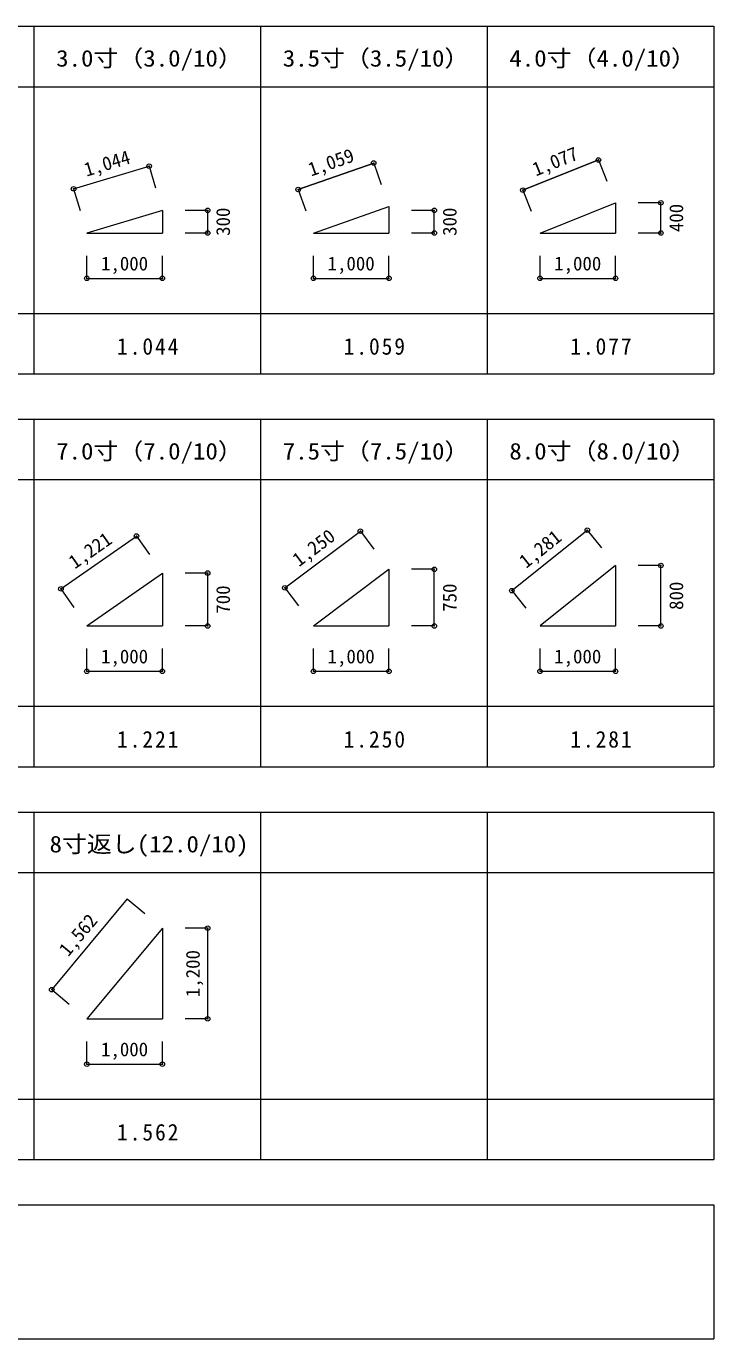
# Model space of a CAD drawing. Units: millimetres at full size, sheet at 1:100. Extents: x -13250 to 13250, y -8685 to 8685.
# Drawn here: x 4148 to 13250, y -8685 to 8685 of the extents above; entities that cross this region are included whole.
import ezdxf
from ezdxf.enums import TextEntityAlignment as Align

# ---------------------------------------------------------------- set-up
doc = ezdxf.new("R2010")
doc.units = ezdxf.units.MM
doc.header["$LTSCALE"] = 100
doc.header["$PDMODE"] = 32
doc.header["$PDSIZE"] = 60
doc.layers.add('3-0__ﾌｫｰﾏｯﾄ_', color=4, linetype='Continuous', lineweight=9)
doc.layers.add('3-2__寸法線_', color=4, linetype='Continuous', lineweight=9)
doc.styles.add('ＭＳ ゴシック', font='')
doc.styles.get('ＭＳ ゴシック').set_extended_font_data('MS Gothic')

msp = doc.modelspace()

# ---------------------------------------------------------------- linework, layer by layer
at = {"layer": '3-0__ﾌｫｰﾏｯﾄ_', "color": 7, "lineweight": 18}
for p, q in [((-13250, 8685.2), (13250, 8685.2)), ((13250, 8685.2), (13250, 4085.2)), ((-13250, 3485.2), (13250, 3485.2)), ((13250, 3485.2), (13250, -1114.8)), ((-13250, -1714.8), (13250, -1714.8)), ((13250, -1714.8), (13250, -6314.8)), ((-13250, -6914.8), (13250, -6914.8)), ((13250, -6914.8), (13250, -8685.2)), ((-13250, -8685.2), (13250, -8685.2))]:
    msp.add_line(p, q, dxfattribs=at)
at = {"layer": '3-0__ﾌｫｰﾏｯﾄ_'}
for p, q in [((4250, 8685.2), (4250, 4085.2)), ((4250, 8685.2), (4250, 7982.1)), ((7250, 8685.2), (7250, 4085.2)), ((10250, 8685.2), (10250, 4085.2)), ((-13250, 7885.2), (13250, 7885.2)), ((4774.5, 6533.2), (5774.5, 6833.2)), ((5774.5, 6833.2), (5860.7, 6545.9)), ((4774.5, 6533.2), (4860.7, 6245.9)), ((8950, 6298.2), (8950, 5948.2)), ((10950, 5948.2), (11950, 6348.2)), ((11950, 6348.2), (11950, 5948.2)), ((5950, 6248.2), (4950, 5948.2)), ((5950, 6248.2), (5950, 5948.2)), ((6550, 6248.2), (6250, 6248.2)), ((6550, 5948.2), (6550, 6248.2)), ((9550, 6248.2), (9250, 6248.2)), ((9550, 5948.2), (9550, 6248.2)), ((4950, 5948.2), (5950, 5948.2)), ((6550, 5948.2), (6250, 5948.2)), ((7950, 5948.2), (8950, 5948.2)), ((9550, 5948.2), (9250, 5948.2)), ((10950, 5948.2), (11950, 5948.2)), ((4950, 5348.2), (4950, 5648.2)), ((5950, 5348.2), (5950, 5648.2)), ((7950, 5348.2), (7950, 5648.2)), ((8950, 5348.2), (8950, 5648.2)), ((10950, 5348.2), (10950, 5648.2)), ((11950, 5348.2), (11950, 5648.2)), ((4950, 5348.2), (5950, 5348.2)), ((7950, 5348.2), (8950, 5348.2)), ((10950, 5348.2), (11950, 5348.2)), ((-13250, 4885.2), (13250, 4885.2)), ((4250, 3485.2), (4250, -1114.8)), ((7250, 3485.2), (7250, -1114.8)), ((10250, 3485.2), (10250, -1114.8)), ((-13250, 2685.2), (13250, 2685.2)), ((4606.7, 1238.7), (5606.7, 1938.7)), ((5606.7, 1938.7), (5778.7, 1692.9)), ((7571.5, 1252.9), (8571.5, 2002.9)), ((8571.5, 2002.9), (8751.5, 1762.9)), ((10575.7, 1216.1), (11575.7, 2016.1)), ((11575.7, 2016.1), (11763.1, 1781.8)), ((4950, 748.2), (5950, 1448.2)), ((5950, 1448.2), (5950, 748.2)), ((6550, 1448.2), (6250, 1448.2)), ((6550, 748.2), (6550, 1448.2)), ((7950, 748.2), (8950, 1498.2)), ((8950, 1498.2), (8950, 748.2)), ((9550, 1498.2), (9250, 1498.2)), ((9550, 748.2), (9550, 1498.2)), ((11950, 1548.2), (10950, 748.2)), ((11950, 1548.2), (11950, 748.2)), ((12550, 1548.2), (12250, 1548.2)), ((12550, 748.2), (12550, 1548.2)), ((4606.7, 1238.7), (4778.7, 992.9)), ((7571.5, 1252.9), (7751.5, 1012.9)), ((10575.7, 1216.1), (10763.1, 981.8)), ((4950, 748.2), (5950, 748.2)), ((6550, 748.2), (6250, 748.2)), ((7950, 748.2), (8950, 748.2)), ((9550, 748.2), (9250, 748.2)), ((10950, 748.2), (11950, 748.2)), ((12550, 748.2), (12250, 748.2)), ((4950, 148.2), (4950, 448.2)), ((5950, 148.2), (5950, 448.2)), ((7950, 148.2), (7950, 448.2)), ((8950, 148.2), (8950, 448.2)), ((10950, 148.2), (10950, 448.2)), ((11950, 148.2), (11950, 448.2)), ((4950, 148.2), (5950, 148.2)), ((7950, 148.2), (8950, 148.2)), ((10950, 148.2), (11950, 148.2)), ((-13250, -314.8), (13250, -314.8)), ((4250, -1714.8), (4250, -6314.8)), ((7250, -1714.8), (7250, -6314.8)), ((10250, -1714.8), (10250, -6314.8)), ((-13250, -2514.8), (13250, -2514.8)), ((5485.2, -2864.4), (4485.2, -4064.4)), ((5485.2, -2864.4), (5715.6, -3056.5)), ((5950, -3251.8), (4950, -4451.8)), ((5950, -3251.8), (5950, -4451.8)), ((6550, -3251.8), (6250, -3251.8)), ((6550, -4451.8), (6550, -3251.8)), ((4485.2, -4064.4), (4715.6, -4256.5)), ((4950, -4451.8), (5950, -4451.8)), ((6550, -4451.8), (6250, -4451.8)), ((4950, -5051.8), (4950, -4751.8)), ((5950, -5051.8), (5950, -4751.8)), ((4950, -5051.8), (5950, -5051.8)), ((-13250, -5514.8), (13250, -5514.8))]:
    msp.add_line(p, q, dxfattribs=at)
at = {"layer": '3-0__ﾌｫｰﾏｯﾄ_', "color": 7, "lineweight": 18}
for points in [[(-13250, 8685.2), (-13250, 4085.2), (13250, 4085.2)], [(-13250, 3485.2), (-13250, -1114.8), (13250, -1114.8)], [(-13250, -1714.8), (-13250, -6314.8), (13250, -6314.8)]]:
    msp.add_lwpolyline(points, dxfattribs=at)
at = {"layer": '3-0__ﾌｫｰﾏｯﾄ_'}
for p in [(5774.5, 6833.2), (4774.5, 6533.2), (6550, 6248.2), (9550, 6248.2), (6550, 5948.2), (9550, 5948.2), (4950, 5348.2), (5950, 5348.2), (7950, 5348.2), (8950, 5348.2), (10950, 5348.2), (11950, 5348.2), (5606.7, 1938.7), (8571.5, 2002.9), (11575.7, 2016.1), (12550, 1548.2), (6550, 1448.2), (9550, 1498.2), (4606.7, 1238.7), (7571.5, 1252.9), (10575.7, 1216.1), (6550, 748.2), (9550, 748.2), (12550, 748.2), (4950, 148.2), (5950, 148.2), (7950, 148.2), (8950, 148.2), (10950, 148.2), (11950, 148.2), (6550, -3251.8), (4485.2, -4064.4), (6550, -4451.8), (4950, -5051.8), (5950, -5051.8)]:
    msp.add_point(p, dxfattribs=at)
at = {"layer": '3-2__寸法線_'}
for p, q in [((7748.2, 6524.9), (8748.2, 6874.9)), ((8748.2, 6874.9), (7748.2, 6524.9)), ((8748.2, 6874.9), (8847.3, 6591.7)), ((11723.1, 6915.5), (11834.5, 6637)), ((7748.2, 6524.9), (7847.3, 6241.7)), ((10723.1, 6515.5), (10834.5, 6237)), ((7950, 5948.2), (8950, 6298.2)), ((12550, 6348.2), (12250, 6348.2)), ((12550, 5948.2), (12550, 6348.2)), ((12550, 5948.2), (12250, 5948.2))]:
    msp.add_line(p, q, dxfattribs=at)
msp.add_lwpolyline([(10723.1, 6515.5), (11723.1, 6915.5), (10723.1, 6515.5)], dxfattribs=at)
for p in [(8748.2, 6874.9), (11723.1, 6915.5), (7748.2, 6524.9), (10723.1, 6515.5), (12550, 6348.2), (12550, 5948.2)]:
    msp.add_point(p, dxfattribs=at)

# ---------------------------------------------------------------- texts
at = {"layer": '3-0__ﾌｫｰﾏｯﾄ_', "color": 7, "style": 'ＭＳ ゴシック', "width": 1.1}
for s, p in [('3.0寸（3.0/10）', (4543.8, 8085.2)), ('3.5寸（3.5/10）', (7543.8, 8085.2)), ('4.0寸（4.0/10）', (10543.8, 8085.2)), ('7.0寸（7.0/10）', (4543.8, 2885.2)), ('7.5寸（7.5/10）', (7543.8, 2885.2)), ('8.0寸（8.0/10）', (10543.8, 2885.2)), ('8寸返し(12.0/10)', (4456.2, -2314.8))]:
    msp.add_text(s, height=219.9, dxfattribs=at).set_placement(p, align=Align.BOTTOM_LEFT)
at = {"layer": '3-0__ﾌｫｰﾏｯﾄ_', "style": 'ＭＳ ゴシック'}
for s, rotation, p in [('1,044', 16.699, (4960.8, 6641.3)), ('300', 90, (6900, 5910.7)), ('300', 90, (9900, 5910.7)), ('1,221', 34.992, (4822, 1450.5)), ('1,250', 36.87, (7791.5, 1480.4)), ('1,281', 38.66, (10800.4, 1459.9)), ('700', 90, (6900, 910.7)), ('750', 90, (9900, 935.7)), ('800', 90, (12900, 960.7)), ('1,562', 50.194, (4746.7, -3672.5)), ('1,200', 90, (6500, -4164.3))]:
    msp.add_text(s, height=183.3, rotation=rotation, dxfattribs=at).set_placement(p, align=Align.BOTTOM_LEFT)
for p in [(5137.5, 5398.2), (8137.5, 5398.2), (11137.5, 5398.2), (5137.5, 198.2), (8137.5, 198.2), (11137.5, 198.2), (5137.5, -5001.8)]:
    msp.add_text('1,000', height=183.3, dxfattribs=at).set_placement(p, align=Align.BOTTOM_LEFT)
at = {"layer": '3-0__ﾌｫｰﾏｯﾄ_', "color": 7, "char_height": 219.9, "attachment_point": 7, "style": 'ＭＳ ゴシック'}
for s, insert in [('\\T1.18;\\W0.95;1.044', (5350, 4335.2)), ('\\T1.18;\\W0.95;1.059', (8350, 4335.2)), ('\\T1.18;\\W0.95;1.077', (11350, 4335.2)), ('\\T1.18;\\W0.95;1.221', (5350, -864.8)), ('\\T1.18;\\W0.95;1.250', (8350, -864.8)), ('\\T1.18;\\W0.95;1.281', (11350, -864.8)), ('\\T1.18;\\W0.95;1.562', (5350, -6064.8))]:
    msp.add_mtext(s, dxfattribs=dict(at, insert=insert))
at = {"layer": '3-2__寸法線_', "style": 'ＭＳ ゴシック'}
for s, rotation, p in [('1,059', 19.29, (7936.7, 6643.9)), ('1,077', 21.801, (10914.4, 6645.9)), ('400', 90, (12900, 5960.7))]:
    msp.add_text(s, height=183.3, rotation=rotation, dxfattribs=at).set_placement(p, align=Align.BOTTOM_LEFT)

doc.saveas('drawing.dxf')
